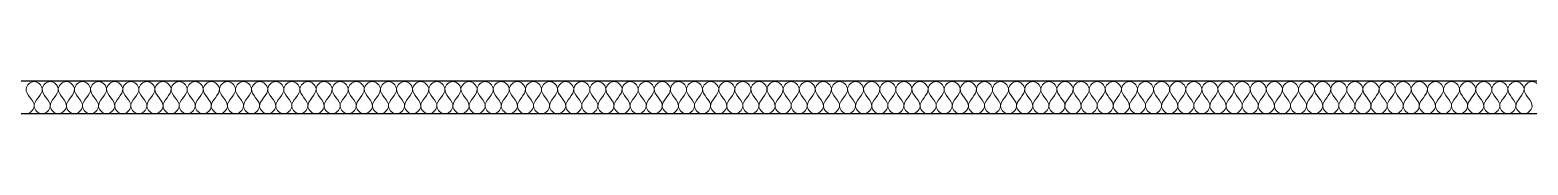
# Model space of a CAD drawing. Header units: metres. Extents: x 125 to 1179, y 511 to 749.
# Drawn here: x 548.9 to 600.6, y 604.8 to 605.9 of the extents above; entities that cross this region are included whole.
import ezdxf

# ---------------------------------------------------------------- set-up
doc = ezdxf.new("R2010")
doc.units = ezdxf.units.M
doc.layers.add('Text18', color=8, linetype='Continuous', lineweight=18)

msp = doc.modelspace()

# ---------------------------------------------------------------- linework, layer by layer
for p, q in [((731.197, 605.919), (532.321, 605.919)), ((731.197, 604.796), (532.321, 604.796))]:
    msp.add_line(p, q)
at = {"layer": 'Text18', "color": 0, "ltscale": 0.5}
for points, knots in [([(549.291, 605.658), (549.274, 605.778), (549.013, 606.039), (548.515, 605.543), (549.236, 605.16), (548.859, 604.796), (548.734, 604.796)], [2.217326, 2.217326, 2.217326, 2.217326, 2.553667, 2.890008, 3.49416, 3.830501, 3.830501, 3.830501, 3.830501]), ([(549.291, 604.796), (549.16, 604.797), (548.794, 605.159), (549.321, 605.442), (549.291, 605.658)], [1.2768335, 1.2768335, 1.2768335, 1.2768335, 1.6131741, 2.2173264, 2.2173264, 2.2173264, 2.2173264]), ([(549.847, 605.658), (549.83, 605.778), (549.569, 606.039), (549.072, 605.543), (549.792, 605.16), (549.415, 604.796), (549.291, 604.796)], [2.217326, 2.217326, 2.217326, 2.217326, 2.553667, 2.890008, 3.49416, 3.830501, 3.830501, 3.830501, 3.830501]), ([(549.847, 604.796), (549.716, 604.797), (549.351, 605.159), (549.877, 605.442), (549.847, 605.658)], [1.2768335, 1.2768335, 1.2768335, 1.2768335, 1.6131741, 2.2173264, 2.2173264, 2.2173264, 2.2173264]), ([(550.403, 605.658), (550.387, 605.778), (550.125, 606.039), (549.628, 605.543), (550.349, 605.16), (549.972, 604.796), (549.847, 604.796)], [2.217326, 2.217326, 2.217326, 2.217326, 2.553667, 2.890008, 3.49416, 3.830501, 3.830501, 3.830501, 3.830501]), ([(550.403, 604.796), (550.273, 604.797), (549.907, 605.159), (550.433, 605.442), (550.403, 605.658)], [1.2768335, 1.2768335, 1.2768335, 1.2768335, 1.6131741, 2.2173264, 2.2173264, 2.2173264, 2.2173264]), ([(550.96, 605.658), (550.943, 605.778), (550.682, 606.039), (550.184, 605.543), (550.905, 605.16), (550.528, 604.796), (550.403, 604.796)], [2.217326, 2.217326, 2.217326, 2.217326, 2.553667, 2.890008, 3.49416, 3.830501, 3.830501, 3.830501, 3.830501]), ([(550.96, 604.796), (550.829, 604.797), (550.463, 605.159), (550.99, 605.442), (550.96, 605.658)], [1.2768335, 1.2768335, 1.2768335, 1.2768335, 1.6131741, 2.2173264, 2.2173264, 2.2173264, 2.2173264]), ([(551.516, 605.658), (551.499, 605.778), (551.238, 606.039), (550.741, 605.543), (551.461, 605.16), (551.084, 604.796), (550.96, 604.796)], [2.217326, 2.217326, 2.217326, 2.217326, 2.553667, 2.890008, 3.49416, 3.830501, 3.830501, 3.830501, 3.830501]), ([(551.516, 604.796), (551.385, 604.797), (551.02, 605.159), (551.546, 605.442), (551.516, 605.658)], [1.2768335, 1.2768335, 1.2768335, 1.2768335, 1.6131741, 2.2173264, 2.2173264, 2.2173264, 2.2173264]), ([(552.072, 605.658), (552.056, 605.778), (551.794, 606.039), (551.297, 605.543), (552.018, 605.16), (551.641, 604.796), (551.516, 604.796)], [2.217326, 2.217326, 2.217326, 2.217326, 2.553667, 2.890008, 3.49416, 3.830501, 3.830501, 3.830501, 3.830501]), ([(552.072, 604.796), (551.942, 604.797), (551.576, 605.159), (552.102, 605.442), (552.072, 605.658)], [1.2768335, 1.2768335, 1.2768335, 1.2768335, 1.6131741, 2.2173264, 2.2173264, 2.2173264, 2.2173264]), ([(552.629, 605.658), (552.612, 605.778), (552.351, 606.039), (551.853, 605.543), (552.574, 605.16), (552.197, 604.796), (552.072, 604.796)], [2.217326, 2.217326, 2.217326, 2.217326, 2.553667, 2.890008, 3.49416, 3.830501, 3.830501, 3.830501, 3.830501]), ([(552.629, 604.796), (552.498, 604.797), (552.132, 605.159), (552.659, 605.442), (552.629, 605.658)], [1.2768335, 1.2768335, 1.2768335, 1.2768335, 1.6131741, 2.2173264, 2.2173264, 2.2173264, 2.2173264]), ([(553.185, 605.658), (553.168, 605.778), (552.907, 606.039), (552.41, 605.543), (553.13, 605.16), (552.753, 604.796), (552.629, 604.796)], [2.217326, 2.217326, 2.217326, 2.217326, 2.553667, 2.890008, 3.49416, 3.830501, 3.830501, 3.830501, 3.830501]), ([(553.185, 604.796), (553.054, 604.797), (552.689, 605.159), (553.215, 605.442), (553.185, 605.658)], [1.2768335, 1.2768335, 1.2768335, 1.2768335, 1.6131741, 2.2173264, 2.2173264, 2.2173264, 2.2173264]), ([(553.741, 605.658), (553.725, 605.778), (553.463, 606.039), (552.966, 605.543), (553.687, 605.16), (553.31, 604.796), (553.185, 604.796)], [2.217326, 2.217326, 2.217326, 2.217326, 2.553667, 2.890008, 3.49416, 3.830501, 3.830501, 3.830501, 3.830501]), ([(553.741, 604.796), (553.611, 604.797), (553.245, 605.159), (553.771, 605.442), (553.741, 605.658)], [1.2768335, 1.2768335, 1.2768335, 1.2768335, 1.6131741, 2.2173264, 2.2173264, 2.2173264, 2.2173264]), ([(554.298, 605.658), (554.281, 605.778), (554.02, 606.039), (553.522, 605.543), (554.243, 605.16), (553.866, 604.796), (553.741, 604.796)], [2.217326, 2.217326, 2.217326, 2.217326, 2.553667, 2.890008, 3.49416, 3.830501, 3.830501, 3.830501, 3.830501]), ([(554.298, 604.796), (554.167, 604.797), (553.801, 605.159), (554.327, 605.442), (554.298, 605.658)], [1.2768335, 1.2768335, 1.2768335, 1.2768335, 1.6131741, 2.2173264, 2.2173264, 2.2173264, 2.2173264]), ([(554.854, 605.658), (554.837, 605.778), (554.576, 606.039), (554.079, 605.543), (554.799, 605.16), (554.422, 604.796), (554.298, 604.796)], [2.217326, 2.217326, 2.217326, 2.217326, 2.553667, 2.890008, 3.49416, 3.830501, 3.830501, 3.830501, 3.830501]), ([(554.854, 604.796), (554.723, 604.797), (554.358, 605.159), (554.884, 605.442), (554.854, 605.658)], [1.2768335, 1.2768335, 1.2768335, 1.2768335, 1.6131741, 2.2173264, 2.2173264, 2.2173264, 2.2173264]), ([(555.41, 605.658), (555.394, 605.778), (555.132, 606.039), (554.635, 605.543), (555.355, 605.16), (554.979, 604.796), (554.854, 604.796)], [2.217326, 2.217326, 2.217326, 2.217326, 2.553667, 2.890008, 3.49416, 3.830501, 3.830501, 3.830501, 3.830501]), ([(555.41, 604.796), (555.279, 604.797), (554.914, 605.159), (555.44, 605.442), (555.41, 605.658)], [1.2768335, 1.2768335, 1.2768335, 1.2768335, 1.6131741, 2.2173264, 2.2173264, 2.2173264, 2.2173264]), ([(555.967, 605.658), (555.95, 605.778), (555.689, 606.039), (555.191, 605.543), (555.912, 605.16), (555.535, 604.796), (555.41, 604.796)], [2.217326, 2.217326, 2.217326, 2.217326, 2.553667, 2.890008, 3.49416, 3.830501, 3.830501, 3.830501, 3.830501]), ([(555.967, 604.796), (555.836, 604.797), (555.47, 605.159), (555.996, 605.442), (555.967, 605.658)], [1.2768335, 1.2768335, 1.2768335, 1.2768335, 1.6131741, 2.2173264, 2.2173264, 2.2173264, 2.2173264]), ([(556.523, 605.658), (556.506, 605.778), (556.245, 606.039), (555.747, 605.543), (556.468, 605.16), (556.091, 604.796), (555.967, 604.796)], [2.217326, 2.217326, 2.217326, 2.217326, 2.553667, 2.890008, 3.49416, 3.830501, 3.830501, 3.830501, 3.830501]), ([(556.523, 604.796), (556.392, 604.797), (556.027, 605.159), (556.553, 605.442), (556.523, 605.658)], [1.2768335, 1.2768335, 1.2768335, 1.2768335, 1.6131741, 2.2173264, 2.2173264, 2.2173264, 2.2173264]), ([(557.079, 605.658), (557.063, 605.778), (556.801, 606.039), (556.304, 605.543), (557.024, 605.16), (556.648, 604.796), (556.523, 604.796)], [2.217326, 2.217326, 2.217326, 2.217326, 2.553667, 2.890008, 3.49416, 3.830501, 3.830501, 3.830501, 3.830501]), ([(557.079, 604.796), (556.948, 604.797), (556.583, 605.159), (557.109, 605.442), (557.079, 605.658)], [1.2768335, 1.2768335, 1.2768335, 1.2768335, 1.6131741, 2.2173264, 2.2173264, 2.2173264, 2.2173264]), ([(557.636, 605.658), (557.619, 605.778), (557.358, 606.039), (556.86, 605.543), (557.581, 605.16), (557.204, 604.796), (557.079, 604.796)], [2.217326, 2.217326, 2.217326, 2.217326, 2.553667, 2.890008, 3.49416, 3.830501, 3.830501, 3.830501, 3.830501]), ([(557.636, 604.796), (557.505, 604.797), (557.139, 605.159), (557.665, 605.442), (557.636, 605.658)], [1.2768335, 1.2768335, 1.2768335, 1.2768335, 1.6131741, 2.2173264, 2.2173264, 2.2173264, 2.2173264]), ([(558.192, 605.658), (558.175, 605.778), (557.914, 606.039), (557.416, 605.543), (558.137, 605.16), (557.76, 604.796), (557.636, 604.796)], [2.217326, 2.217326, 2.217326, 2.217326, 2.553667, 2.890008, 3.49416, 3.830501, 3.830501, 3.830501, 3.830501]), ([(558.192, 604.796), (558.061, 604.797), (557.696, 605.159), (558.222, 605.442), (558.192, 605.658)], [1.2768335, 1.2768335, 1.2768335, 1.2768335, 1.6131741, 2.2173264, 2.2173264, 2.2173264, 2.2173264]), ([(558.748, 605.658), (558.732, 605.778), (558.47, 606.039), (557.973, 605.543), (558.693, 605.16), (558.317, 604.796), (558.192, 604.796)], [2.217326, 2.217326, 2.217326, 2.217326, 2.553667, 2.890008, 3.49416, 3.830501, 3.830501, 3.830501, 3.830501]), ([(558.748, 604.796), (558.617, 604.797), (558.252, 605.159), (558.778, 605.442), (558.748, 605.658)], [1.2768335, 1.2768335, 1.2768335, 1.2768335, 1.6131741, 2.2173264, 2.2173264, 2.2173264, 2.2173264]), ([(559.304, 605.658), (559.288, 605.778), (559.027, 606.039), (558.529, 605.543), (559.25, 605.16), (558.873, 604.796), (558.748, 604.796)], [2.217326, 2.217326, 2.217326, 2.217326, 2.553667, 2.890008, 3.49416, 3.830501, 3.830501, 3.830501, 3.830501]), ([(559.304, 604.796), (559.174, 604.797), (558.808, 605.159), (559.334, 605.442), (559.304, 605.658)], [1.2768335, 1.2768335, 1.2768335, 1.2768335, 1.6131741, 2.2173264, 2.2173264, 2.2173264, 2.2173264]), ([(559.861, 605.658), (559.844, 605.778), (559.583, 606.039), (559.085, 605.543), (559.806, 605.16), (559.429, 604.796), (559.304, 604.796)], [2.217326, 2.217326, 2.217326, 2.217326, 2.553667, 2.890008, 3.49416, 3.830501, 3.830501, 3.830501, 3.830501]), ([(559.861, 604.796), (559.73, 604.797), (559.365, 605.159), (559.891, 605.442), (559.861, 605.658)], [1.2768335, 1.2768335, 1.2768335, 1.2768335, 1.6131741, 2.2173264, 2.2173264, 2.2173264, 2.2173264]), ([(560.417, 605.658), (560.401, 605.778), (560.139, 606.039), (559.642, 605.543), (560.362, 605.16), (559.985, 604.796), (559.861, 604.796)], [2.217326, 2.217326, 2.217326, 2.217326, 2.553667, 2.890008, 3.49416, 3.830501, 3.830501, 3.830501, 3.830501]), ([(560.417, 604.796), (560.286, 604.797), (559.921, 605.159), (560.447, 605.442), (560.417, 605.658)], [1.2768335, 1.2768335, 1.2768335, 1.2768335, 1.6131741, 2.2173264, 2.2173264, 2.2173264, 2.2173264]), ([(560.973, 605.658), (560.957, 605.778), (560.695, 606.039), (560.198, 605.543), (560.919, 605.16), (560.542, 604.796), (560.417, 604.796)], [2.217326, 2.217326, 2.217326, 2.217326, 2.553667, 2.890008, 3.49416, 3.830501, 3.830501, 3.830501, 3.830501]), ([(560.973, 604.796), (560.843, 604.797), (560.477, 605.159), (561.003, 605.442), (560.973, 605.658)], [1.2768335, 1.2768335, 1.2768335, 1.2768335, 1.6131741, 2.2173264, 2.2173264, 2.2173264, 2.2173264]), ([(561.53, 605.658), (561.513, 605.778), (561.252, 606.039), (560.754, 605.543), (561.475, 605.16), (561.098, 604.796), (560.973, 604.796)], [2.217326, 2.217326, 2.217326, 2.217326, 2.553667, 2.890008, 3.49416, 3.830501, 3.830501, 3.830501, 3.830501]), ([(561.53, 604.796), (561.399, 604.797), (561.033, 605.159), (561.56, 605.442), (561.53, 605.658)], [1.2768335, 1.2768335, 1.2768335, 1.2768335, 1.6131741, 2.2173264, 2.2173264, 2.2173264, 2.2173264]), ([(562.086, 605.658), (562.069, 605.778), (561.808, 606.039), (561.311, 605.543), (562.031, 605.16), (561.654, 604.796), (561.53, 604.796)], [2.217326, 2.217326, 2.217326, 2.217326, 2.553667, 2.890008, 3.49416, 3.830501, 3.830501, 3.830501, 3.830501]), ([(562.086, 604.796), (561.955, 604.797), (561.59, 605.159), (562.116, 605.442), (562.086, 605.658)], [1.2768335, 1.2768335, 1.2768335, 1.2768335, 1.6131741, 2.2173264, 2.2173264, 2.2173264, 2.2173264]), ([(562.642, 605.658), (562.626, 605.778), (562.364, 606.039), (561.867, 605.543), (562.588, 605.16), (562.211, 604.796), (562.086, 604.796)], [2.217326, 2.217326, 2.217326, 2.217326, 2.553667, 2.890008, 3.49416, 3.830501, 3.830501, 3.830501, 3.830501]), ([(562.642, 604.796), (562.512, 604.797), (562.146, 605.159), (562.672, 605.442), (562.642, 605.658)], [1.2768335, 1.2768335, 1.2768335, 1.2768335, 1.6131741, 2.2173264, 2.2173264, 2.2173264, 2.2173264]), ([(563.199, 605.658), (563.182, 605.778), (562.921, 606.039), (562.423, 605.543), (563.144, 605.16), (562.767, 604.796), (562.642, 604.796)], [2.217326, 2.217326, 2.217326, 2.217326, 2.553667, 2.890008, 3.49416, 3.830501, 3.830501, 3.830501, 3.830501]), ([(563.199, 604.796), (563.068, 604.797), (562.702, 605.159), (563.229, 605.442), (563.199, 605.658)], [1.2768335, 1.2768335, 1.2768335, 1.2768335, 1.6131741, 2.2173264, 2.2173264, 2.2173264, 2.2173264]), ([(563.755, 605.658), (563.738, 605.778), (563.477, 606.039), (562.98, 605.543), (563.7, 605.16), (563.323, 604.796), (563.199, 604.796)], [2.217326, 2.217326, 2.217326, 2.217326, 2.553667, 2.890008, 3.49416, 3.830501, 3.830501, 3.830501, 3.830501]), ([(563.755, 604.796), (563.624, 604.797), (563.259, 605.159), (563.785, 605.442), (563.755, 605.658)], [1.2768335, 1.2768335, 1.2768335, 1.2768335, 1.6131741, 2.2173264, 2.2173264, 2.2173264, 2.2173264]), ([(564.311, 605.658), (564.295, 605.778), (564.033, 606.039), (563.536, 605.543), (564.257, 605.16), (563.88, 604.796), (563.755, 604.796)], [2.217326, 2.217326, 2.217326, 2.217326, 2.553667, 2.890008, 3.49416, 3.830501, 3.830501, 3.830501, 3.830501]), ([(564.311, 605.658), (564.295, 605.778), (564.033, 606.039), (563.536, 605.543), (564.257, 605.16), (563.88, 604.796), (563.755, 604.796)], [2.217326, 2.217326, 2.217326, 2.217326, 2.553667, 2.890008, 3.49416, 3.830501, 3.830501, 3.830501, 3.830501]), ([(564.311, 604.796), (564.181, 604.797), (563.815, 605.159), (564.341, 605.442), (564.311, 605.658)], [1.2768335, 1.2768335, 1.2768335, 1.2768335, 1.6131741, 2.2173264, 2.2173264, 2.2173264, 2.2173264]), ([(564.311, 604.796), (564.181, 604.797), (563.815, 605.159), (564.341, 605.442), (564.311, 605.658)], [1.2768335, 1.2768335, 1.2768335, 1.2768335, 1.6131741, 2.2173264, 2.2173264, 2.2173264, 2.2173264]), ([(564.868, 605.658), (564.851, 605.778), (564.59, 606.039), (564.092, 605.543), (564.813, 605.16), (564.436, 604.796), (564.311, 604.796)], [2.217326, 2.217326, 2.217326, 2.217326, 2.553667, 2.890008, 3.49416, 3.830501, 3.830501, 3.830501, 3.830501]), ([(564.868, 605.658), (564.851, 605.778), (564.59, 606.039), (564.092, 605.543), (564.813, 605.16), (564.436, 604.796), (564.311, 604.796)], [2.217326, 2.217326, 2.217326, 2.217326, 2.553667, 2.890008, 3.49416, 3.830501, 3.830501, 3.830501, 3.830501]), ([(564.868, 604.796), (564.737, 604.797), (564.371, 605.159), (564.898, 605.442), (564.868, 605.658)], [1.2768335, 1.2768335, 1.2768335, 1.2768335, 1.6131741, 2.2173264, 2.2173264, 2.2173264, 2.2173264]), ([(564.868, 604.796), (564.737, 604.797), (564.371, 605.159), (564.898, 605.442), (564.868, 605.658)], [1.2768335, 1.2768335, 1.2768335, 1.2768335, 1.6131741, 2.2173264, 2.2173264, 2.2173264, 2.2173264]), ([(565.424, 605.658), (565.407, 605.778), (565.146, 606.039), (564.649, 605.543), (565.369, 605.16), (564.992, 604.796), (564.868, 604.796)], [2.217326, 2.217326, 2.217326, 2.217326, 2.553667, 2.890008, 3.49416, 3.830501, 3.830501, 3.830501, 3.830501]), ([(565.424, 605.658), (565.407, 605.778), (565.146, 606.039), (564.649, 605.543), (565.369, 605.16), (564.992, 604.796), (564.868, 604.796)], [2.217326, 2.217326, 2.217326, 2.217326, 2.553667, 2.890008, 3.49416, 3.830501, 3.830501, 3.830501, 3.830501]), ([(565.424, 604.796), (565.293, 604.797), (564.928, 605.159), (565.454, 605.442), (565.424, 605.658)], [1.2768335, 1.2768335, 1.2768335, 1.2768335, 1.6131741, 2.2173264, 2.2173264, 2.2173264, 2.2173264]), ([(565.424, 604.796), (565.293, 604.797), (564.928, 605.159), (565.454, 605.442), (565.424, 605.658)], [1.2768335, 1.2768335, 1.2768335, 1.2768335, 1.6131741, 2.2173264, 2.2173264, 2.2173264, 2.2173264]), ([(565.98, 605.658), (565.964, 605.778), (565.702, 606.039), (565.205, 605.543), (565.926, 605.16), (565.549, 604.796), (565.424, 604.796)], [2.217326, 2.217326, 2.217326, 2.217326, 2.553667, 2.890008, 3.49416, 3.830501, 3.830501, 3.830501, 3.830501]), ([(565.98, 605.658), (565.964, 605.778), (565.702, 606.039), (565.205, 605.543), (565.926, 605.16), (565.549, 604.796), (565.424, 604.796)], [2.217326, 2.217326, 2.217326, 2.217326, 2.553667, 2.890008, 3.49416, 3.830501, 3.830501, 3.830501, 3.830501]), ([(565.98, 604.796), (565.85, 604.797), (565.484, 605.159), (566.01, 605.442), (565.98, 605.658)], [1.2768335, 1.2768335, 1.2768335, 1.2768335, 1.6131741, 2.2173264, 2.2173264, 2.2173264, 2.2173264]), ([(565.98, 604.796), (565.85, 604.797), (565.484, 605.159), (566.01, 605.442), (565.98, 605.658)], [1.2768335, 1.2768335, 1.2768335, 1.2768335, 1.6131741, 2.2173264, 2.2173264, 2.2173264, 2.2173264]), ([(566.537, 605.658), (566.52, 605.778), (566.259, 606.039), (565.761, 605.543), (566.482, 605.16), (566.105, 604.796), (565.98, 604.796)], [2.217326, 2.217326, 2.217326, 2.217326, 2.553667, 2.890008, 3.49416, 3.830501, 3.830501, 3.830501, 3.830501]), ([(566.537, 605.658), (566.52, 605.778), (566.259, 606.039), (565.761, 605.543), (566.482, 605.16), (566.105, 604.796), (565.98, 604.796)], [2.217326, 2.217326, 2.217326, 2.217326, 2.553667, 2.890008, 3.49416, 3.830501, 3.830501, 3.830501, 3.830501]), ([(566.537, 604.796), (566.406, 604.797), (566.04, 605.159), (566.567, 605.442), (566.537, 605.658)], [1.2768335, 1.2768335, 1.2768335, 1.2768335, 1.6131741, 2.2173264, 2.2173264, 2.2173264, 2.2173264]), ([(566.537, 604.796), (566.406, 604.797), (566.04, 605.159), (566.567, 605.442), (566.537, 605.658)], [1.2768335, 1.2768335, 1.2768335, 1.2768335, 1.6131741, 2.2173264, 2.2173264, 2.2173264, 2.2173264]), ([(567.093, 605.658), (567.076, 605.778), (566.815, 606.039), (566.318, 605.543), (567.038, 605.16), (566.661, 604.796), (566.537, 604.796)], [2.217326, 2.217326, 2.217326, 2.217326, 2.553667, 2.890008, 3.49416, 3.830501, 3.830501, 3.830501, 3.830501]), ([(567.093, 605.658), (567.076, 605.778), (566.815, 606.039), (566.318, 605.543), (567.038, 605.16), (566.661, 604.796), (566.537, 604.796)], [2.217326, 2.217326, 2.217326, 2.217326, 2.553667, 2.890008, 3.49416, 3.830501, 3.830501, 3.830501, 3.830501]), ([(567.093, 604.796), (566.962, 604.797), (566.597, 605.159), (567.123, 605.442), (567.093, 605.658)], [1.2768335, 1.2768335, 1.2768335, 1.2768335, 1.6131741, 2.2173264, 2.2173264, 2.2173264, 2.2173264]), ([(567.093, 604.796), (566.962, 604.797), (566.597, 605.159), (567.123, 605.442), (567.093, 605.658)], [1.2768335, 1.2768335, 1.2768335, 1.2768335, 1.6131741, 2.2173264, 2.2173264, 2.2173264, 2.2173264]), ([(567.649, 605.658), (567.633, 605.778), (567.371, 606.039), (566.874, 605.543), (567.595, 605.16), (567.218, 604.796), (567.093, 604.796)], [2.217326, 2.217326, 2.217326, 2.217326, 2.553667, 2.890008, 3.49416, 3.830501, 3.830501, 3.830501, 3.830501]), ([(567.649, 604.796), (567.519, 604.797), (567.153, 605.159), (567.679, 605.442), (567.649, 605.658)], [1.2768335, 1.2768335, 1.2768335, 1.2768335, 1.6131741, 2.2173264, 2.2173264, 2.2173264, 2.2173264]), ([(568.206, 605.658), (568.189, 605.778), (567.928, 606.039), (567.43, 605.543), (568.151, 605.16), (567.774, 604.796), (567.649, 604.796)], [2.217326, 2.217326, 2.217326, 2.217326, 2.553667, 2.890008, 3.49416, 3.830501, 3.830501, 3.830501, 3.830501]), ([(568.206, 604.796), (568.075, 604.797), (567.709, 605.159), (568.236, 605.442), (568.206, 605.658)], [1.2768335, 1.2768335, 1.2768335, 1.2768335, 1.6131741, 2.2173264, 2.2173264, 2.2173264, 2.2173264]), ([(568.762, 605.658), (568.745, 605.778), (568.484, 606.039), (567.987, 605.543), (568.707, 605.16), (568.33, 604.796), (568.206, 604.796)], [2.217326, 2.217326, 2.217326, 2.217326, 2.553667, 2.890008, 3.49416, 3.830501, 3.830501, 3.830501, 3.830501]), ([(568.762, 604.796), (568.631, 604.797), (568.266, 605.159), (568.792, 605.442), (568.762, 605.658)], [1.2768335, 1.2768335, 1.2768335, 1.2768335, 1.6131741, 2.2173264, 2.2173264, 2.2173264, 2.2173264]), ([(569.318, 605.658), (569.302, 605.778), (569.04, 606.039), (568.543, 605.543), (569.264, 605.16), (568.887, 604.796), (568.762, 604.796)], [2.217326, 2.217326, 2.217326, 2.217326, 2.553667, 2.890008, 3.49416, 3.830501, 3.830501, 3.830501, 3.830501]), ([(569.318, 604.796), (569.188, 604.797), (568.822, 605.159), (569.348, 605.442), (569.318, 605.658)], [1.2768335, 1.2768335, 1.2768335, 1.2768335, 1.6131741, 2.2173264, 2.2173264, 2.2173264, 2.2173264]), ([(569.875, 605.658), (569.858, 605.778), (569.597, 606.039), (569.099, 605.543), (569.82, 605.16), (569.443, 604.796), (569.318, 604.796)], [2.217326, 2.217326, 2.217326, 2.217326, 2.553667, 2.890008, 3.49416, 3.830501, 3.830501, 3.830501, 3.830501]), ([(569.875, 604.796), (569.744, 604.797), (569.378, 605.159), (569.905, 605.442), (569.875, 605.658)], [1.2768335, 1.2768335, 1.2768335, 1.2768335, 1.6131741, 2.2173264, 2.2173264, 2.2173264, 2.2173264]), ([(570.431, 605.658), (570.414, 605.778), (570.153, 606.039), (569.656, 605.543), (570.376, 605.16), (569.999, 604.796), (569.875, 604.796)], [2.217326, 2.217326, 2.217326, 2.217326, 2.553667, 2.890008, 3.49416, 3.830501, 3.830501, 3.830501, 3.830501]), ([(570.431, 604.796), (570.3, 604.797), (569.935, 605.159), (570.461, 605.442), (570.431, 605.658)], [1.2768335, 1.2768335, 1.2768335, 1.2768335, 1.6131741, 2.2173264, 2.2173264, 2.2173264, 2.2173264]), ([(570.987, 605.658), (570.971, 605.778), (570.709, 606.039), (570.212, 605.543), (570.933, 605.16), (570.556, 604.796), (570.431, 604.796)], [2.217326, 2.217326, 2.217326, 2.217326, 2.553667, 2.890008, 3.49416, 3.830501, 3.830501, 3.830501, 3.830501]), ([(570.987, 604.796), (570.857, 604.797), (570.491, 605.159), (571.017, 605.442), (570.987, 605.658)], [1.2768335, 1.2768335, 1.2768335, 1.2768335, 1.6131741, 2.2173264, 2.2173264, 2.2173264, 2.2173264]), ([(571.544, 605.658), (571.527, 605.778), (571.266, 606.039), (570.768, 605.543), (571.489, 605.16), (571.112, 604.796), (570.987, 604.796)], [2.217326, 2.217326, 2.217326, 2.217326, 2.553667, 2.890008, 3.49416, 3.830501, 3.830501, 3.830501, 3.830501]), ([(571.544, 604.796), (571.413, 604.797), (571.047, 605.159), (571.573, 605.442), (571.544, 605.658)], [1.2768335, 1.2768335, 1.2768335, 1.2768335, 1.6131741, 2.2173264, 2.2173264, 2.2173264, 2.2173264]), ([(572.1, 605.658), (572.083, 605.778), (571.822, 606.039), (571.325, 605.543), (572.045, 605.16), (571.668, 604.796), (571.544, 604.796)], [2.217326, 2.217326, 2.217326, 2.217326, 2.553667, 2.890008, 3.49416, 3.830501, 3.830501, 3.830501, 3.830501]), ([(572.1, 604.796), (571.969, 604.797), (571.604, 605.159), (572.13, 605.442), (572.1, 605.658)], [1.2768335, 1.2768335, 1.2768335, 1.2768335, 1.6131741, 2.2173264, 2.2173264, 2.2173264, 2.2173264]), ([(572.656, 605.658), (572.64, 605.778), (572.378, 606.039), (571.881, 605.543), (572.602, 605.16), (572.225, 604.796), (572.1, 604.796)], [2.217326, 2.217326, 2.217326, 2.217326, 2.553667, 2.890008, 3.49416, 3.830501, 3.830501, 3.830501, 3.830501]), ([(572.656, 604.796), (572.526, 604.797), (572.16, 605.159), (572.686, 605.442), (572.656, 605.658)], [1.2768335, 1.2768335, 1.2768335, 1.2768335, 1.6131741, 2.2173264, 2.2173264, 2.2173264, 2.2173264]), ([(573.213, 605.658), (573.196, 605.778), (572.935, 606.039), (572.437, 605.543), (573.158, 605.16), (572.781, 604.796), (572.656, 604.796)], [2.217326, 2.217326, 2.217326, 2.217326, 2.553667, 2.890008, 3.49416, 3.830501, 3.830501, 3.830501, 3.830501]), ([(573.213, 604.796), (573.082, 604.797), (572.716, 605.159), (573.242, 605.442), (573.213, 605.658)], [1.2768335, 1.2768335, 1.2768335, 1.2768335, 1.6131741, 2.2173264, 2.2173264, 2.2173264, 2.2173264]), ([(573.769, 605.658), (573.752, 605.778), (573.491, 606.039), (572.993, 605.543), (573.714, 605.16), (573.337, 604.796), (573.213, 604.796)], [2.217326, 2.217326, 2.217326, 2.217326, 2.553667, 2.890008, 3.49416, 3.830501, 3.830501, 3.830501, 3.830501]), ([(573.769, 604.796), (573.638, 604.797), (573.273, 605.159), (573.799, 605.442), (573.769, 605.658)], [1.2768335, 1.2768335, 1.2768335, 1.2768335, 1.6131741, 2.2173264, 2.2173264, 2.2173264, 2.2173264]), ([(574.325, 605.658), (574.309, 605.778), (574.047, 606.039), (573.55, 605.543), (574.27, 605.16), (573.894, 604.796), (573.769, 604.796)], [2.217326, 2.217326, 2.217326, 2.217326, 2.553667, 2.890008, 3.49416, 3.830501, 3.830501, 3.830501, 3.830501]), ([(574.325, 604.796), (574.194, 604.797), (573.829, 605.159), (574.355, 605.442), (574.325, 605.658)], [1.2768335, 1.2768335, 1.2768335, 1.2768335, 1.6131741, 2.2173264, 2.2173264, 2.2173264, 2.2173264]), ([(574.882, 605.658), (574.865, 605.778), (574.604, 606.039), (574.106, 605.543), (574.827, 605.16), (574.45, 604.796), (574.325, 604.796)], [2.217326, 2.217326, 2.217326, 2.217326, 2.553667, 2.890008, 3.49416, 3.830501, 3.830501, 3.830501, 3.830501]), ([(574.882, 604.796), (574.751, 604.797), (574.385, 605.159), (574.911, 605.442), (574.882, 605.658)], [1.2768335, 1.2768335, 1.2768335, 1.2768335, 1.6131741, 2.2173264, 2.2173264, 2.2173264, 2.2173264]), ([(575.438, 605.658), (575.421, 605.778), (575.16, 606.039), (574.662, 605.543), (575.383, 605.16), (575.006, 604.796), (574.882, 604.796)], [2.217326, 2.217326, 2.217326, 2.217326, 2.553667, 2.890008, 3.49416, 3.830501, 3.830501, 3.830501, 3.830501]), ([(575.438, 604.796), (575.307, 604.797), (574.942, 605.159), (575.468, 605.442), (575.438, 605.658)], [1.2768335, 1.2768335, 1.2768335, 1.2768335, 1.6131741, 2.2173264, 2.2173264, 2.2173264, 2.2173264]), ([(575.994, 605.658), (575.978, 605.778), (575.716, 606.039), (575.219, 605.543), (575.939, 605.16), (575.563, 604.796), (575.438, 604.796)], [2.217326, 2.217326, 2.217326, 2.217326, 2.553667, 2.890008, 3.49416, 3.830501, 3.830501, 3.830501, 3.830501]), ([(575.994, 604.796), (575.863, 604.797), (575.498, 605.159), (576.024, 605.442), (575.994, 605.658)], [1.2768335, 1.2768335, 1.2768335, 1.2768335, 1.6131741, 2.2173264, 2.2173264, 2.2173264, 2.2173264]), ([(576.55, 605.658), (576.534, 605.778), (576.273, 606.039), (575.775, 605.543), (576.496, 605.16), (576.119, 604.796), (575.994, 604.796)], [2.217326, 2.217326, 2.217326, 2.217326, 2.553667, 2.890008, 3.49416, 3.830501, 3.830501, 3.830501, 3.830501]), ([(576.55, 604.796), (576.42, 604.797), (576.054, 605.159), (576.58, 605.442), (576.55, 605.658)], [1.2768335, 1.2768335, 1.2768335, 1.2768335, 1.6131741, 2.2173264, 2.2173264, 2.2173264, 2.2173264]), ([(577.107, 605.658), (577.09, 605.778), (576.829, 606.039), (576.331, 605.543), (577.052, 605.16), (576.675, 604.796), (576.55, 604.796)], [2.217326, 2.217326, 2.217326, 2.217326, 2.553667, 2.890008, 3.49416, 3.830501, 3.830501, 3.830501, 3.830501]), ([(577.107, 604.796), (576.976, 604.797), (576.611, 605.159), (577.137, 605.442), (577.107, 605.658)], [1.2768335, 1.2768335, 1.2768335, 1.2768335, 1.6131741, 2.2173264, 2.2173264, 2.2173264, 2.2173264]), ([(577.663, 605.658), (577.647, 605.778), (577.385, 606.039), (576.888, 605.543), (577.608, 605.16), (577.231, 604.796), (577.107, 604.796)], [2.217326, 2.217326, 2.217326, 2.217326, 2.553667, 2.890008, 3.49416, 3.830501, 3.830501, 3.830501, 3.830501]), ([(577.663, 604.796), (577.532, 604.797), (577.167, 605.159), (577.693, 605.442), (577.663, 605.658)], [1.2768335, 1.2768335, 1.2768335, 1.2768335, 1.6131741, 2.2173264, 2.2173264, 2.2173264, 2.2173264]), ([(578.219, 605.658), (578.203, 605.778), (577.941, 606.039), (577.444, 605.543), (578.165, 605.16), (577.788, 604.796), (577.663, 604.796)], [2.217326, 2.217326, 2.217326, 2.217326, 2.553667, 2.890008, 3.49416, 3.830501, 3.830501, 3.830501, 3.830501]), ([(578.219, 604.796), (578.089, 604.797), (577.723, 605.159), (578.249, 605.442), (578.219, 605.658)], [1.2768335, 1.2768335, 1.2768335, 1.2768335, 1.6131741, 2.2173264, 2.2173264, 2.2173264, 2.2173264]), ([(578.776, 605.658), (578.759, 605.778), (578.498, 606.039), (578, 605.543), (578.721, 605.16), (578.344, 604.796), (578.219, 604.796)], [2.217326, 2.217326, 2.217326, 2.217326, 2.553667, 2.890008, 3.49416, 3.830501, 3.830501, 3.830501, 3.830501]), ([(578.776, 604.796), (578.645, 604.797), (578.279, 605.159), (578.806, 605.442), (578.776, 605.658)], [1.2768335, 1.2768335, 1.2768335, 1.2768335, 1.6131741, 2.2173264, 2.2173264, 2.2173264, 2.2173264]), ([(579.332, 605.658), (579.315, 605.778), (579.054, 606.039), (578.557, 605.543), (579.277, 605.16), (578.9, 604.796), (578.776, 604.796)], [2.217326, 2.217326, 2.217326, 2.217326, 2.553667, 2.890008, 3.49416, 3.830501, 3.830501, 3.830501, 3.830501]), ([(579.332, 604.796), (579.201, 604.797), (578.836, 605.159), (579.362, 605.442), (579.332, 605.658)], [1.2768335, 1.2768335, 1.2768335, 1.2768335, 1.6131741, 2.2173264, 2.2173264, 2.2173264, 2.2173264]), ([(579.888, 605.658), (579.872, 605.778), (579.61, 606.039), (579.113, 605.543), (579.834, 605.16), (579.457, 604.796), (579.332, 604.796)], [2.217326, 2.217326, 2.217326, 2.217326, 2.553667, 2.890008, 3.49416, 3.830501, 3.830501, 3.830501, 3.830501]), ([(579.888, 604.796), (579.758, 604.797), (579.392, 605.159), (579.918, 605.442), (579.888, 605.658)], [1.2768335, 1.2768335, 1.2768335, 1.2768335, 1.6131741, 2.2173264, 2.2173264, 2.2173264, 2.2173264]), ([(580.445, 605.658), (580.428, 605.778), (580.167, 606.039), (579.669, 605.543), (580.39, 605.16), (580.013, 604.796), (579.888, 604.796)], [2.217326, 2.217326, 2.217326, 2.217326, 2.553667, 2.890008, 3.49416, 3.830501, 3.830501, 3.830501, 3.830501]), ([(580.445, 604.796), (580.314, 604.797), (579.948, 605.159), (580.475, 605.442), (580.445, 605.658)], [1.2768335, 1.2768335, 1.2768335, 1.2768335, 1.6131741, 2.2173264, 2.2173264, 2.2173264, 2.2173264]), ([(581.001, 605.658), (580.984, 605.778), (580.723, 606.039), (580.226, 605.543), (580.946, 605.16), (580.569, 604.796), (580.445, 604.796)], [2.217326, 2.217326, 2.217326, 2.217326, 2.553667, 2.890008, 3.49416, 3.830501, 3.830501, 3.830501, 3.830501]), ([(581.001, 604.796), (580.87, 604.797), (580.505, 605.159), (581.031, 605.442), (581.001, 605.658)], [1.2768335, 1.2768335, 1.2768335, 1.2768335, 1.6131741, 2.2173264, 2.2173264, 2.2173264, 2.2173264]), ([(581.557, 605.658), (581.541, 605.778), (581.279, 606.039), (580.782, 605.543), (581.503, 605.16), (581.126, 604.796), (581.001, 604.796)], [2.217326, 2.217326, 2.217326, 2.217326, 2.553667, 2.890008, 3.49416, 3.830501, 3.830501, 3.830501, 3.830501]), ([(581.557, 604.796), (581.427, 604.797), (581.061, 605.159), (581.587, 605.442), (581.557, 605.658)], [1.2768335, 1.2768335, 1.2768335, 1.2768335, 1.6131741, 2.2173264, 2.2173264, 2.2173264, 2.2173264]), ([(582.114, 605.658), (582.097, 605.778), (581.836, 606.039), (581.338, 605.543), (582.059, 605.16), (581.682, 604.796), (581.557, 604.796)], [2.217326, 2.217326, 2.217326, 2.217326, 2.553667, 2.890008, 3.49416, 3.830501, 3.830501, 3.830501, 3.830501]), ([(582.114, 604.796), (581.983, 604.797), (581.617, 605.159), (582.144, 605.442), (582.114, 605.658)], [1.2768335, 1.2768335, 1.2768335, 1.2768335, 1.6131741, 2.2173264, 2.2173264, 2.2173264, 2.2173264]), ([(582.67, 605.658), (582.653, 605.778), (582.392, 606.039), (581.895, 605.543), (582.615, 605.16), (582.238, 604.796), (582.114, 604.796)], [2.217326, 2.217326, 2.217326, 2.217326, 2.553667, 2.890008, 3.49416, 3.830501, 3.830501, 3.830501, 3.830501]), ([(582.67, 604.796), (582.539, 604.797), (582.174, 605.159), (582.7, 605.442), (582.67, 605.658)], [1.2768335, 1.2768335, 1.2768335, 1.2768335, 1.6131741, 2.2173264, 2.2173264, 2.2173264, 2.2173264]), ([(583.226, 605.658), (583.21, 605.778), (582.948, 606.039), (582.451, 605.543), (583.172, 605.16), (582.795, 604.796), (582.67, 604.796)], [2.217326, 2.217326, 2.217326, 2.217326, 2.553667, 2.890008, 3.49416, 3.830501, 3.830501, 3.830501, 3.830501]), ([(583.226, 604.796), (583.096, 604.797), (582.73, 605.159), (583.256, 605.442), (583.226, 605.658)], [1.2768335, 1.2768335, 1.2768335, 1.2768335, 1.6131741, 2.2173264, 2.2173264, 2.2173264, 2.2173264]), ([(583.783, 605.658), (583.766, 605.778), (583.505, 606.039), (583.007, 605.543), (583.728, 605.16), (583.351, 604.796), (583.226, 604.796)], [2.217326, 2.217326, 2.217326, 2.217326, 2.553667, 2.890008, 3.49416, 3.830501, 3.830501, 3.830501, 3.830501]), ([(583.783, 604.796), (583.652, 604.797), (583.286, 605.159), (583.813, 605.442), (583.783, 605.658)], [1.2768335, 1.2768335, 1.2768335, 1.2768335, 1.6131741, 2.2173264, 2.2173264, 2.2173264, 2.2173264]), ([(584.339, 605.658), (584.322, 605.778), (584.061, 606.039), (583.564, 605.543), (584.284, 605.16), (583.907, 604.796), (583.783, 604.796)], [2.217326, 2.217326, 2.217326, 2.217326, 2.553667, 2.890008, 3.49416, 3.830501, 3.830501, 3.830501, 3.830501]), ([(584.339, 604.796), (584.208, 604.797), (583.843, 605.159), (584.369, 605.442), (584.339, 605.658)], [1.2768335, 1.2768335, 1.2768335, 1.2768335, 1.6131741, 2.2173264, 2.2173264, 2.2173264, 2.2173264]), ([(584.895, 605.658), (584.879, 605.778), (584.617, 606.039), (584.12, 605.543), (584.841, 605.16), (584.464, 604.796), (584.339, 604.796)], [2.217326, 2.217326, 2.217326, 2.217326, 2.553667, 2.890008, 3.49416, 3.830501, 3.830501, 3.830501, 3.830501]), ([(584.895, 604.796), (584.765, 604.797), (584.399, 605.159), (584.925, 605.442), (584.895, 605.658)], [1.2768335, 1.2768335, 1.2768335, 1.2768335, 1.6131741, 2.2173264, 2.2173264, 2.2173264, 2.2173264]), ([(585.452, 605.658), (585.435, 605.778), (585.174, 606.039), (584.676, 605.543), (585.397, 605.16), (585.02, 604.796), (584.895, 604.796)], [2.217326, 2.217326, 2.217326, 2.217326, 2.553667, 2.890008, 3.49416, 3.830501, 3.830501, 3.830501, 3.830501]), ([(585.452, 604.796), (585.321, 604.797), (584.955, 605.159), (585.482, 605.442), (585.452, 605.658)], [1.2768335, 1.2768335, 1.2768335, 1.2768335, 1.6131741, 2.2173264, 2.2173264, 2.2173264, 2.2173264]), ([(586.008, 605.658), (585.991, 605.778), (585.73, 606.039), (585.233, 605.543), (585.953, 605.16), (585.576, 604.796), (585.452, 604.796)], [2.217326, 2.217326, 2.217326, 2.217326, 2.553667, 2.890008, 3.49416, 3.830501, 3.830501, 3.830501, 3.830501]), ([(586.008, 604.796), (585.877, 604.797), (585.512, 605.159), (586.038, 605.442), (586.008, 605.658)], [1.2768335, 1.2768335, 1.2768335, 1.2768335, 1.6131741, 2.2173264, 2.2173264, 2.2173264, 2.2173264]), ([(586.564, 605.658), (586.548, 605.778), (586.286, 606.039), (585.789, 605.543), (586.51, 605.16), (586.133, 604.796), (586.008, 604.796)], [2.217326, 2.217326, 2.217326, 2.217326, 2.553667, 2.890008, 3.49416, 3.830501, 3.830501, 3.830501, 3.830501]), ([(586.564, 604.796), (586.434, 604.797), (586.068, 605.159), (586.594, 605.442), (586.564, 605.658)], [1.2768335, 1.2768335, 1.2768335, 1.2768335, 1.6131741, 2.2173264, 2.2173264, 2.2173264, 2.2173264]), ([(587.121, 605.658), (587.104, 605.778), (586.843, 606.039), (586.345, 605.543), (587.066, 605.16), (586.689, 604.796), (586.564, 604.796)], [2.217326, 2.217326, 2.217326, 2.217326, 2.553667, 2.890008, 3.49416, 3.830501, 3.830501, 3.830501, 3.830501]), ([(587.121, 604.796), (586.99, 604.797), (586.624, 605.159), (587.151, 605.442), (587.121, 605.658)], [1.2768335, 1.2768335, 1.2768335, 1.2768335, 1.6131741, 2.2173264, 2.2173264, 2.2173264, 2.2173264]), ([(587.677, 605.658), (587.66, 605.778), (587.399, 606.039), (586.902, 605.543), (587.622, 605.16), (587.245, 604.796), (587.121, 604.796)], [2.217326, 2.217326, 2.217326, 2.217326, 2.553667, 2.890008, 3.49416, 3.830501, 3.830501, 3.830501, 3.830501]), ([(587.677, 604.796), (587.546, 604.797), (587.181, 605.159), (587.707, 605.442), (587.677, 605.658)], [1.2768335, 1.2768335, 1.2768335, 1.2768335, 1.6131741, 2.2173264, 2.2173264, 2.2173264, 2.2173264]), ([(588.233, 605.658), (588.217, 605.778), (587.955, 606.039), (587.458, 605.543), (588.179, 605.16), (587.802, 604.796), (587.677, 604.796)], [2.217326, 2.217326, 2.217326, 2.217326, 2.553667, 2.890008, 3.49416, 3.830501, 3.830501, 3.830501, 3.830501]), ([(588.233, 604.796), (588.103, 604.797), (587.737, 605.159), (588.263, 605.442), (588.233, 605.658)], [1.2768335, 1.2768335, 1.2768335, 1.2768335, 1.6131741, 2.2173264, 2.2173264, 2.2173264, 2.2173264]), ([(588.79, 605.658), (588.773, 605.778), (588.512, 606.039), (588.014, 605.543), (588.735, 605.16), (588.358, 604.796), (588.233, 604.796)], [2.217326, 2.217326, 2.217326, 2.217326, 2.553667, 2.890008, 3.49416, 3.830501, 3.830501, 3.830501, 3.830501]), ([(588.79, 604.796), (588.659, 604.797), (588.293, 605.159), (588.819, 605.442), (588.79, 605.658)], [1.2768335, 1.2768335, 1.2768335, 1.2768335, 1.6131741, 2.2173264, 2.2173264, 2.2173264, 2.2173264]), ([(589.346, 605.658), (589.329, 605.778), (589.068, 606.039), (588.571, 605.543), (589.291, 605.16), (588.914, 604.796), (588.79, 604.796)], [2.217326, 2.217326, 2.217326, 2.217326, 2.553667, 2.890008, 3.49416, 3.830501, 3.830501, 3.830501, 3.830501]), ([(589.346, 604.796), (589.215, 604.797), (588.85, 605.159), (589.376, 605.442), (589.346, 605.658)], [1.2768335, 1.2768335, 1.2768335, 1.2768335, 1.6131741, 2.2173264, 2.2173264, 2.2173264, 2.2173264]), ([(589.902, 605.658), (589.886, 605.778), (589.624, 606.039), (589.127, 605.543), (589.848, 605.16), (589.471, 604.796), (589.346, 604.796)], [2.217326, 2.217326, 2.217326, 2.217326, 2.553667, 2.890008, 3.49416, 3.830501, 3.830501, 3.830501, 3.830501]), ([(589.902, 604.796), (589.772, 604.797), (589.406, 605.159), (589.932, 605.442), (589.902, 605.658)], [1.2768335, 1.2768335, 1.2768335, 1.2768335, 1.6131741, 2.2173264, 2.2173264, 2.2173264, 2.2173264]), ([(590.459, 605.658), (590.442, 605.778), (590.181, 606.039), (589.683, 605.543), (590.404, 605.16), (590.027, 604.796), (589.902, 604.796)], [2.217326, 2.217326, 2.217326, 2.217326, 2.553667, 2.890008, 3.49416, 3.830501, 3.830501, 3.830501, 3.830501]), ([(590.459, 604.796), (590.328, 604.797), (589.962, 605.159), (590.488, 605.442), (590.459, 605.658)], [1.2768335, 1.2768335, 1.2768335, 1.2768335, 1.6131741, 2.2173264, 2.2173264, 2.2173264, 2.2173264]), ([(591.015, 605.658), (590.998, 605.778), (590.737, 606.039), (590.239, 605.543), (590.96, 605.16), (590.583, 604.796), (590.459, 604.796)], [2.217326, 2.217326, 2.217326, 2.217326, 2.553667, 2.890008, 3.49416, 3.830501, 3.830501, 3.830501, 3.830501]), ([(591.015, 604.796), (590.884, 604.797), (590.519, 605.159), (591.045, 605.442), (591.015, 605.658)], [1.2768335, 1.2768335, 1.2768335, 1.2768335, 1.6131741, 2.2173264, 2.2173264, 2.2173264, 2.2173264]), ([(591.571, 605.658), (591.555, 605.778), (591.293, 606.039), (590.796, 605.543), (591.516, 605.16), (591.14, 604.796), (591.015, 604.796)], [2.217326, 2.217326, 2.217326, 2.217326, 2.553667, 2.890008, 3.49416, 3.830501, 3.830501, 3.830501, 3.830501]), ([(591.571, 604.796), (591.44, 604.797), (591.075, 605.159), (591.601, 605.442), (591.571, 605.658)], [1.2768335, 1.2768335, 1.2768335, 1.2768335, 1.6131741, 2.2173264, 2.2173264, 2.2173264, 2.2173264]), ([(592.128, 605.658), (592.111, 605.778), (591.85, 606.039), (591.352, 605.543), (592.073, 605.16), (591.696, 604.796), (591.571, 604.796)], [2.217326, 2.217326, 2.217326, 2.217326, 2.553667, 2.890008, 3.49416, 3.830501, 3.830501, 3.830501, 3.830501]), ([(592.128, 604.796), (591.997, 604.797), (591.631, 605.159), (592.157, 605.442), (592.128, 605.658)], [1.2768335, 1.2768335, 1.2768335, 1.2768335, 1.6131741, 2.2173264, 2.2173264, 2.2173264, 2.2173264]), ([(592.684, 605.658), (592.667, 605.778), (592.406, 606.039), (591.908, 605.543), (592.629, 605.16), (592.252, 604.796), (592.128, 604.796)], [2.217326, 2.217326, 2.217326, 2.217326, 2.553667, 2.890008, 3.49416, 3.830501, 3.830501, 3.830501, 3.830501]), ([(592.684, 604.796), (592.553, 604.797), (592.188, 605.159), (592.714, 605.442), (592.684, 605.658)], [1.2768335, 1.2768335, 1.2768335, 1.2768335, 1.6131741, 2.2173264, 2.2173264, 2.2173264, 2.2173264]), ([(593.24, 605.658), (593.224, 605.778), (592.962, 606.039), (592.465, 605.543), (593.185, 605.16), (592.809, 604.796), (592.684, 604.796)], [2.217326, 2.217326, 2.217326, 2.217326, 2.553667, 2.890008, 3.49416, 3.830501, 3.830501, 3.830501, 3.830501]), ([(593.24, 604.796), (593.109, 604.797), (592.744, 605.159), (593.27, 605.442), (593.24, 605.658)], [1.2768335, 1.2768335, 1.2768335, 1.2768335, 1.6131741, 2.2173264, 2.2173264, 2.2173264, 2.2173264]), ([(593.797, 605.658), (593.78, 605.778), (593.519, 606.039), (593.021, 605.543), (593.742, 605.16), (593.365, 604.796), (593.24, 604.796)], [2.217326, 2.217326, 2.217326, 2.217326, 2.553667, 2.890008, 3.49416, 3.830501, 3.830501, 3.830501, 3.830501]), ([(593.797, 604.796), (593.666, 604.797), (593.3, 605.159), (593.826, 605.442), (593.797, 605.658)], [1.2768335, 1.2768335, 1.2768335, 1.2768335, 1.6131741, 2.2173264, 2.2173264, 2.2173264, 2.2173264]), ([(594.353, 605.658), (594.336, 605.778), (594.075, 606.039), (593.577, 605.543), (594.298, 605.16), (593.921, 604.796), (593.797, 604.796)], [2.217326, 2.217326, 2.217326, 2.217326, 2.553667, 2.890008, 3.49416, 3.830501, 3.830501, 3.830501, 3.830501]), ([(594.353, 604.796), (594.222, 604.797), (593.857, 605.159), (594.383, 605.442), (594.353, 605.658)], [1.2768335, 1.2768335, 1.2768335, 1.2768335, 1.6131741, 2.2173264, 2.2173264, 2.2173264, 2.2173264]), ([(594.909, 605.658), (594.893, 605.778), (594.631, 606.039), (594.134, 605.543), (594.854, 605.16), (594.477, 604.796), (594.353, 604.796)], [2.217326, 2.217326, 2.217326, 2.217326, 2.553667, 2.890008, 3.49416, 3.830501, 3.830501, 3.830501, 3.830501]), ([(594.909, 604.796), (594.778, 604.797), (594.413, 605.159), (594.939, 605.442), (594.909, 605.658)], [1.2768335, 1.2768335, 1.2768335, 1.2768335, 1.6131741, 2.2173264, 2.2173264, 2.2173264, 2.2173264]), ([(595.465, 605.658), (595.449, 605.778), (595.187, 606.039), (594.69, 605.543), (595.411, 605.16), (595.034, 604.796), (594.909, 604.796)], [2.217326, 2.217326, 2.217326, 2.217326, 2.553667, 2.890008, 3.49416, 3.830501, 3.830501, 3.830501, 3.830501]), ([(595.465, 604.796), (595.335, 604.797), (594.969, 605.159), (595.495, 605.442), (595.465, 605.658)], [1.2768335, 1.2768335, 1.2768335, 1.2768335, 1.6131741, 2.2173264, 2.2173264, 2.2173264, 2.2173264]), ([(596.022, 605.658), (596.005, 605.778), (595.744, 606.039), (595.246, 605.543), (595.967, 605.16), (595.59, 604.796), (595.465, 604.796)], [2.217326, 2.217326, 2.217326, 2.217326, 2.553667, 2.890008, 3.49416, 3.830501, 3.830501, 3.830501, 3.830501]), ([(596.022, 604.796), (595.891, 604.797), (595.525, 605.159), (596.052, 605.442), (596.022, 605.658)], [1.2768335, 1.2768335, 1.2768335, 1.2768335, 1.6131741, 2.2173264, 2.2173264, 2.2173264, 2.2173264]), ([(596.578, 605.658), (596.561, 605.778), (596.3, 606.039), (595.803, 605.543), (596.523, 605.16), (596.146, 604.796), (596.022, 604.796)], [2.217326, 2.217326, 2.217326, 2.217326, 2.553667, 2.890008, 3.49416, 3.830501, 3.830501, 3.830501, 3.830501]), ([(596.578, 604.796), (596.447, 604.797), (596.082, 605.159), (596.608, 605.442), (596.578, 605.658)], [1.2768335, 1.2768335, 1.2768335, 1.2768335, 1.6131741, 2.2173264, 2.2173264, 2.2173264, 2.2173264]), ([(597.134, 605.658), (597.118, 605.778), (596.856, 606.039), (596.359, 605.543), (597.08, 605.16), (596.703, 604.796), (596.578, 604.796)], [2.217326, 2.217326, 2.217326, 2.217326, 2.553667, 2.890008, 3.49416, 3.830501, 3.830501, 3.830501, 3.830501]), ([(597.134, 604.796), (597.004, 604.797), (596.638, 605.159), (597.164, 605.442), (597.134, 605.658)], [1.2768335, 1.2768335, 1.2768335, 1.2768335, 1.6131741, 2.2173264, 2.2173264, 2.2173264, 2.2173264]), ([(597.691, 605.658), (597.674, 605.778), (597.413, 606.039), (596.915, 605.543), (597.636, 605.16), (597.259, 604.796), (597.134, 604.796)], [2.217326, 2.217326, 2.217326, 2.217326, 2.553667, 2.890008, 3.49416, 3.830501, 3.830501, 3.830501, 3.830501]), ([(597.691, 604.796), (597.56, 604.797), (597.194, 605.159), (597.721, 605.442), (597.691, 605.658)], [1.2768335, 1.2768335, 1.2768335, 1.2768335, 1.6131741, 2.2173264, 2.2173264, 2.2173264, 2.2173264]), ([(598.247, 605.658), (598.23, 605.778), (597.969, 606.039), (597.472, 605.543), (598.192, 605.16), (597.815, 604.796), (597.691, 604.796)], [2.217326, 2.217326, 2.217326, 2.217326, 2.553667, 2.890008, 3.49416, 3.830501, 3.830501, 3.830501, 3.830501]), ([(598.247, 604.796), (598.116, 604.797), (597.751, 605.159), (598.277, 605.442), (598.247, 605.658)], [1.2768335, 1.2768335, 1.2768335, 1.2768335, 1.6131741, 2.2173264, 2.2173264, 2.2173264, 2.2173264]), ([(598.803, 605.658), (598.787, 605.778), (598.525, 606.039), (598.028, 605.543), (598.749, 605.16), (598.372, 604.796), (598.247, 604.796)], [2.217326, 2.217326, 2.217326, 2.217326, 2.553667, 2.890008, 3.49416, 3.830501, 3.830501, 3.830501, 3.830501]), ([(598.803, 604.796), (598.673, 604.797), (598.307, 605.159), (598.833, 605.442), (598.803, 605.658)], [1.2768335, 1.2768335, 1.2768335, 1.2768335, 1.6131741, 2.2173264, 2.2173264, 2.2173264, 2.2173264]), ([(599.36, 605.658), (599.343, 605.778), (599.082, 606.039), (598.584, 605.543), (599.305, 605.16), (598.928, 604.796), (598.803, 604.796)], [2.217326, 2.217326, 2.217326, 2.217326, 2.553667, 2.890008, 3.49416, 3.830501, 3.830501, 3.830501, 3.830501]), ([(599.36, 604.796), (599.229, 604.797), (598.863, 605.159), (599.39, 605.442), (599.36, 605.658)], [1.2768335, 1.2768335, 1.2768335, 1.2768335, 1.6131741, 2.2173264, 2.2173264, 2.2173264, 2.2173264]), ([(599.916, 605.658), (599.899, 605.778), (599.638, 606.039), (599.141, 605.543), (599.861, 605.16), (599.484, 604.796), (599.36, 604.796)], [2.217326, 2.217326, 2.217326, 2.217326, 2.553667, 2.890008, 3.49416, 3.830501, 3.830501, 3.830501, 3.830501]), ([(599.916, 604.796), (599.785, 604.797), (599.42, 605.159), (599.946, 605.442), (599.916, 605.658)], [1.2768335, 1.2768335, 1.2768335, 1.2768335, 1.6131741, 2.2173264, 2.2173264, 2.2173264, 2.2173264]), ([(600.472, 605.658), (600.456, 605.778), (600.194, 606.039), (599.697, 605.543), (600.418, 605.16), (600.041, 604.796), (599.916, 604.796)], [2.217326, 2.217326, 2.217326, 2.217326, 2.553667, 2.890008, 3.49416, 3.830501, 3.830501, 3.830501, 3.830501]), ([(600.472, 604.796), (600.342, 604.797), (599.976, 605.159), (600.502, 605.442), (600.472, 605.658)], [1.2768335, 1.2768335, 1.2768335, 1.2768335, 1.6131741, 2.2173264, 2.2173264, 2.2173264, 2.2173264]), ([(601.029, 605.658), (601.012, 605.778), (600.751, 606.039), (600.253, 605.543), (600.974, 605.16), (600.597, 604.796), (600.472, 604.796)], [2.217326, 2.217326, 2.217326, 2.217326, 2.553667, 2.890008, 3.49416, 3.830501, 3.830501, 3.830501, 3.830501])]:
    msp.add_open_spline(points, degree=3, knots=knots, dxfattribs=at)

doc.saveas('drawing.dxf')
